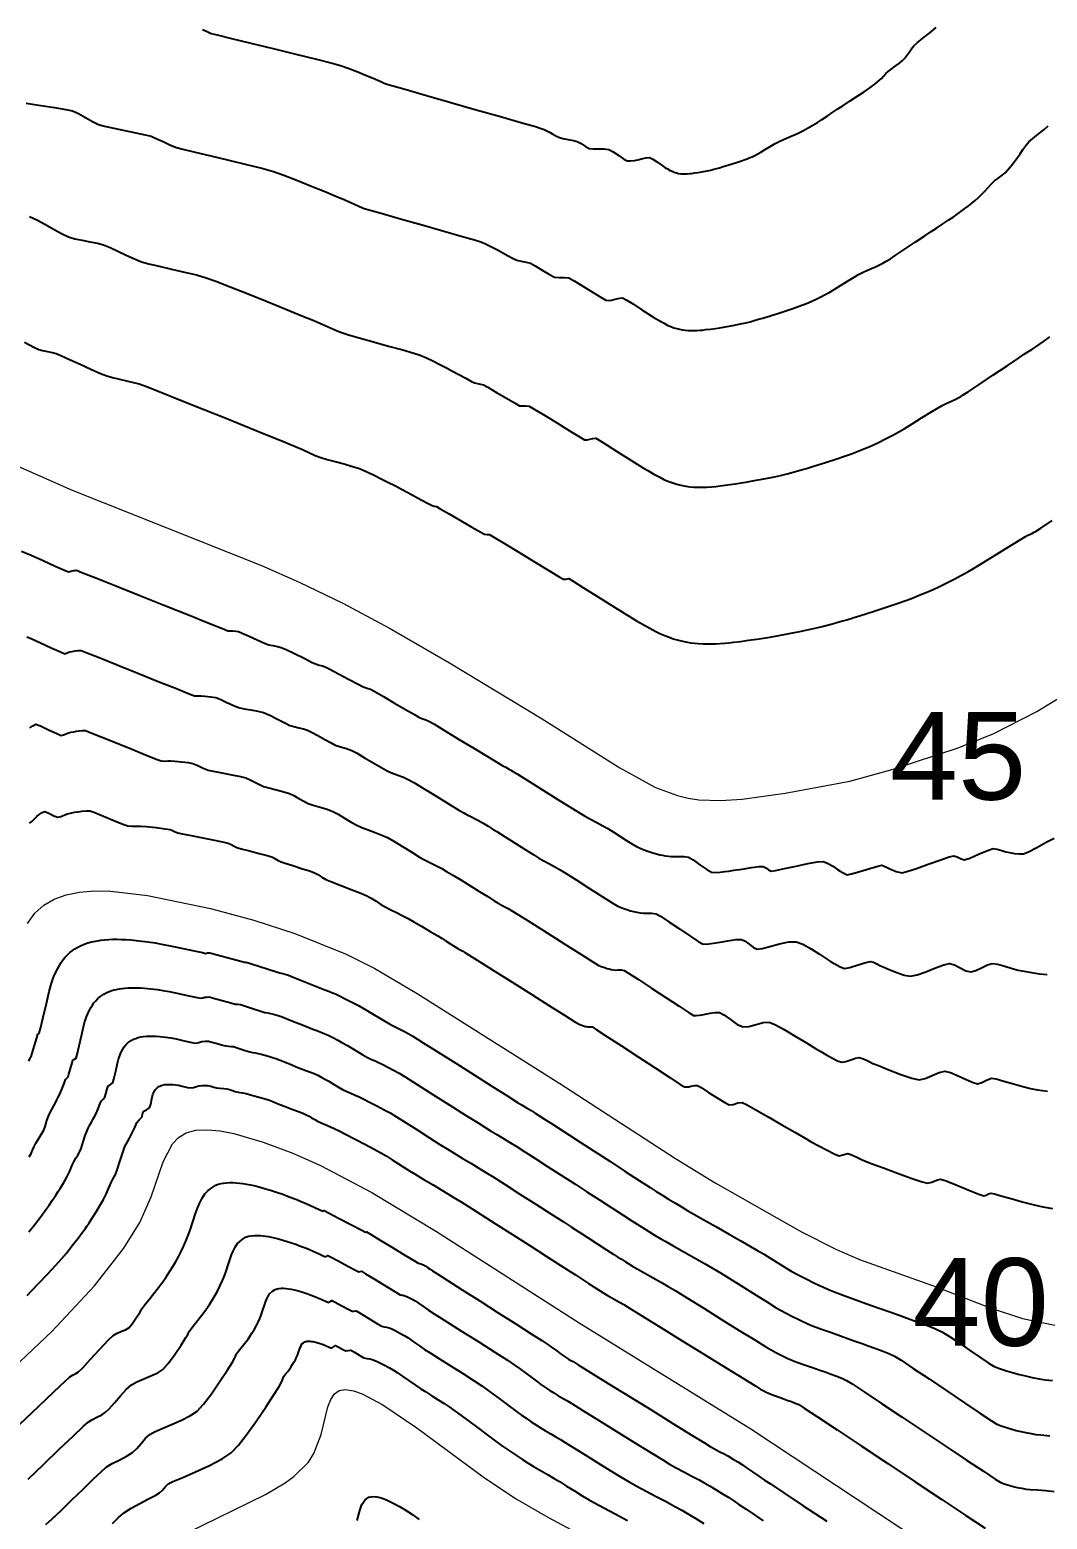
# Model space of a CAD drawing. Extents: x 27 to 849, y 0 to 853.
# Drawn here: x 611.2 to 670.1, y 308.7 to 395 of the extents above; entities that cross this region are included whole.
import ezdxf
from ezdxf.enums import TextEntityAlignment as Align

# ---------------------------------------------------------------- set-up
doc = ezdxf.new("R2010")
doc.units = 0
doc.header["$LTSCALE"] = 2
for name, color, linetype in [('Curva 1 m', 5, 'Continuous'), ('Curva Mestra', 1, 'Continuous'), ('TXT - TEXTO 01', 142, 'Continuous')]:
    doc.layers.add(name, color=color, linetype=linetype)
doc.styles.add('ARIAL', font='arial.ttf')

msp = doc.modelspace()

# ---------------------------------------------------------------- linework, layer by layer
at = {"extrusion": (-0.049704, 0.050571, 0.997483), "elevation": -45.882}
msp.add_lwpolyline([(-371.684, 250.552), (-374.359, -58.63), (-849.748, -54.517), (-847.073, 254.665)], close=True, dxfattribs=at)
at = {"layer": 'Curva 1 m', "linetype": 'Continuous', "lineweight": -3}
for points, elevation in [([(621.181, 395.031), (621.445, 394.905), (621.68, 394.805), (622.035, 394.713), (622.852, 394.512), (623.983, 394.236), (625.28, 393.921), (626.596, 393.599), (627.783, 393.307), (628.693, 393.077), (629.178, 392.944), (629.624, 392.784), (630.175, 392.568), (630.721, 392.343), (631.156, 392.161), (631.371, 392.07), (631.51, 392.008), (631.668, 391.936), (631.808, 391.879), (632.143, 391.781), (632.976, 391.542), (634.164, 391.202), (635.565, 390.802), (637.038, 390.382), (638.441, 389.981), (639.631, 389.64), (640.469, 389.399), (640.81, 389.298), (640.975, 389.225), (641.159, 389.134), (641.319, 389.052), (641.486, 388.959), (641.682, 388.848), (641.86, 388.763), (642.058, 388.715), (642.36, 388.658), (642.67, 388.597), (642.894, 388.538), (643.117, 388.413), (643.364, 388.25), (643.589, 388.136), (643.81, 388.112), (644.123, 388.111), (644.451, 388.105), (644.717, 388.066), (644.981, 387.933), (645.3, 387.723), (645.595, 387.522), (645.788, 387.418), (645.98, 387.412), (646.207, 387.441), (646.406, 387.474), (646.615, 387.525), (646.862, 387.591), (647.072, 387.606), (647.267, 387.514), (647.544, 387.335), (647.81, 387.151), (647.974, 387.039), (648.117, 386.957), (648.28, 386.867), (648.387, 386.811), (648.514, 386.76), (648.64, 386.716), (648.765, 386.689), (648.89, 386.668), (649.014, 386.661), (649.14, 386.659), (649.265, 386.665), (649.39, 386.675), (649.512, 386.69), (649.712, 386.717), (649.89, 386.743), (650.113, 386.783), (650.415, 386.839), (650.64, 386.885), (650.799, 386.926), (650.981, 386.976), (651.14, 387.022), (651.343, 387.083), (651.617, 387.168), (651.86, 387.245), (652.115, 387.327), (652.41, 387.423), (652.612, 387.491), (652.745, 387.542), (652.895, 387.602), (653.025, 387.658), (653.174, 387.73), (653.362, 387.826), (653.526, 387.914), (653.749, 388.052), (654.07, 388.254), (654.36, 388.425), (654.674, 388.574), (655.159, 388.792), (655.645, 389.009), (655.961, 389.156), (656.235, 389.303), (656.544, 389.478), (656.811, 389.638), (657.045, 389.789), (657.366, 390.004), (657.705, 390.233), (657.991, 390.425), (658.279, 390.614), (658.696, 390.887), (659.14, 391.177), (659.51, 391.42), (659.703, 391.548), (659.845, 391.648), (660.005, 391.763), (660.139, 391.865), (660.264, 391.967), (660.404, 392.088), (660.523, 392.197), (660.639, 392.321), (660.773, 392.47), (660.896, 392.595), (661.055, 392.716), (661.308, 392.897), (661.562, 393.08), (661.722, 393.206), (661.843, 393.341), (661.971, 393.505), (662.08, 393.65), (662.183, 393.797), (662.298, 393.967), (662.408, 394.107), (662.583, 394.255), (662.919, 394.523), (663.318, 394.841), (663.682, 395.141)], 49), ([(610.961, 390.764), (611.814, 390.624), (612.616, 390.503), (613.261, 390.402), (613.642, 390.319), (613.999, 390.155), (614.4, 389.926), (614.802, 389.696), (615.158, 389.528), (615.502, 389.432), (616.045, 389.31), (616.686, 389.175), (617.325, 389.042), (617.862, 388.925), (618.198, 388.838), (618.541, 388.7), (618.933, 388.515), (619.324, 388.329), (619.666, 388.188), (620.042, 388.088), (620.748, 387.919), (621.673, 387.702), (622.702, 387.46), (623.723, 387.214), (624.624, 386.984), (625.29, 386.793), (625.897, 386.58), (626.641, 386.295), (627.444, 385.974), (628.228, 385.652), (628.913, 385.366), (629.422, 385.151), (629.676, 385.043), (629.954, 384.92), (630.269, 384.777), (630.549, 384.662), (630.896, 384.558), (631.665, 384.338), (632.717, 384.04), (633.91, 383.702), (635.105, 383.363), (636.162, 383.061), (636.94, 382.836), (637.301, 382.726), (637.541, 382.623), (637.815, 382.491), (638.087, 382.354), (638.319, 382.235), (638.574, 382.097), (638.887, 381.922), (639.186, 381.758), (639.4, 381.657), (639.645, 381.597), (639.932, 381.549), (640.176, 381.488), (640.446, 381.339), (640.865, 381.081), (641.288, 380.826), (641.567, 380.684), (641.833, 380.657), (642.147, 380.66), (642.413, 380.631), (642.705, 380.474), (643.224, 380.155), (643.811, 379.785), (644.308, 379.475), (644.555, 379.336), (644.699, 379.331), (644.869, 379.353), (645.018, 379.378), (645.175, 379.416), (645.36, 379.465), (645.517, 379.477), (645.732, 379.363), (646.144, 379.105), (646.629, 378.791), (647.063, 378.508), (647.321, 378.343), (647.603, 378.182), (647.924, 378.004), (648.148, 377.887), (648.308, 377.819), (648.493, 377.749), (648.653, 377.696), (648.811, 377.659), (648.993, 377.624), (649.153, 377.601), (649.312, 377.588), (649.493, 377.582), (649.653, 377.581), (649.812, 377.588), (649.994, 377.601), (650.153, 377.615), (650.328, 377.636), (650.603, 377.672), (650.903, 377.713), (651.153, 377.75), (651.461, 377.804), (651.902, 377.886), (652.342, 377.97), (652.653, 378.035), (652.902, 378.098), (653.199, 378.179), (653.473, 378.256), (653.653, 378.308), (653.825, 378.36), (654.021, 378.421), (654.193, 378.475), (654.457, 378.56), (654.916, 378.708), (655.389, 378.864), (655.698, 378.969), (655.963, 379.069), (656.264, 379.19), (656.524, 379.302), (656.735, 379.403), (657.008, 379.539), (657.29, 379.685), (657.526, 379.813), (657.77, 379.96), (658.136, 380.189), (658.548, 380.447), (658.926, 380.68), (659.193, 380.836), (659.487, 380.978), (659.844, 381.138), (660.177, 381.284), (660.394, 381.384), (660.6, 381.494), (660.831, 381.626), (661.032, 381.745), (661.308, 381.927), (661.836, 382.279), (662.461, 382.697), (663.031, 383.079), (663.391, 383.32), (663.702, 383.523), (664.072, 383.764), (664.423, 383.993), (664.675, 384.162), (664.881, 384.306), (665.121, 384.477), (665.355, 384.648), (665.548, 384.795), (665.73, 384.944), (665.938, 385.121), (666.143, 385.302), (666.316, 385.461), (666.493, 385.645), (666.704, 385.878), (666.907, 386.101), (667.061, 386.256), (667.256, 386.404), (667.488, 386.563), (667.68, 386.714), (667.828, 386.879), (668.025, 387.122), (668.228, 387.384), (668.396, 387.603), (668.547, 387.816), (668.716, 388.068), (668.89, 388.316), (669.053, 388.516), (669.278, 388.714), (669.596, 388.957), (669.924, 389.214), (670.181, 389.45)], 48), ([(611.149, 384.193), (611.582, 384.003), (612.078, 383.734), (612.585, 383.442), (613.051, 383.182), (613.424, 383.007), (613.782, 382.903), (614.209, 382.813), (614.66, 382.729), (615.089, 382.643), (615.451, 382.547), (615.823, 382.399), (616.278, 382.189), (616.767, 381.955), (617.242, 381.737), (617.653, 381.572), (618.073, 381.453), (618.676, 381.309), (619.388, 381.148), (620.13, 380.977), (620.827, 380.806), (621.402, 380.642), (621.951, 380.445), (622.793, 380.12), (623.821, 379.712), (624.927, 379.267), (626.003, 378.829), (626.943, 378.445), (627.638, 378.159), (627.981, 378.017), (628.284, 377.884), (628.634, 377.724), (628.985, 377.568), (629.291, 377.445), (629.631, 377.341), (630.266, 377.161), (631.08, 376.933), (631.957, 376.689), (632.778, 376.458), (633.429, 376.27), (633.792, 376.154), (634.152, 376), (634.563, 375.802), (634.97, 375.596), (635.319, 375.417), (635.63, 375.253), (636.026, 375.038), (636.429, 374.817), (636.76, 374.639), (636.941, 374.55), (637.104, 374.511), (637.295, 374.478), (637.458, 374.438), (637.711, 374.297), (638.208, 374.004), (638.787, 373.66), (639.286, 373.369), (639.544, 373.232), (639.722, 373.214), (639.931, 373.216), (640.108, 373.197), (640.39, 373.039), (640.987, 372.678), (641.74, 372.215), (642.487, 371.755), (643.068, 371.401), (643.321, 371.254), (643.474, 371.257), (643.63, 371.282), (643.794, 371.325), (643.963, 371.348), (644.17, 371.23), (644.629, 370.943), (645.225, 370.563), (645.842, 370.17), (646.362, 369.838), (646.669, 369.647), (646.972, 369.472), (647.337, 369.267), (647.678, 369.081), (647.908, 368.963), (648.148, 368.861), (648.426, 368.755), (648.666, 368.677), (648.903, 368.62), (649.177, 368.568), (649.416, 368.533), (649.654, 368.515), (649.927, 368.505), (650.166, 368.504), (650.405, 368.514), (650.678, 368.534), (650.916, 368.555), (651.179, 368.586), (651.592, 368.64), (652.042, 368.702), (652.416, 368.758), (652.764, 368.818), (653.264, 368.909), (653.815, 369.013), (654.316, 369.111), (654.666, 369.185), (655.057, 369.284), (655.531, 369.414), (655.948, 369.531), (656.166, 369.594), (656.346, 369.648), (656.526, 369.705), (656.766, 369.782), (657.266, 369.944), (657.872, 370.141), (658.43, 370.325), (658.784, 370.446), (659.073, 370.555), (659.408, 370.686), (659.74, 370.823), (660.023, 370.946), (660.34, 371.097), (660.749, 371.302), (661.172, 371.52), (661.526, 371.712), (661.833, 371.894), (662.303, 372.183), (662.846, 372.52), (663.373, 372.849), (663.797, 373.11), (664.026, 373.246), (664.3, 373.377), (664.614, 373.515), (664.827, 373.612), (664.964, 373.685), (665.118, 373.773), (665.252, 373.853), (665.537, 374.041), (666.168, 374.462), (666.978, 375.003), (667.797, 375.55), (668.458, 375.992), (668.791, 376.214), (668.989, 376.344), (669.22, 376.493), (669.451, 376.644), (669.647, 376.776), (669.902, 376.954), (670.267, 377.214)], 47), ([(610.866, 376.911), (611.4, 376.627), (611.69, 376.486), (611.92, 376.422), (612.195, 376.368), (612.471, 376.315), (612.703, 376.256), (612.978, 376.141), (613.473, 375.917), (614.088, 375.636), (614.721, 375.348), (615.272, 375.104), (615.64, 374.956), (615.974, 374.859), (616.368, 374.766), (616.783, 374.675), (617.178, 374.584), (617.514, 374.491), (617.928, 374.336), (618.764, 374.009), (619.902, 373.557), (621.219, 373.031), (622.596, 372.48), (623.912, 371.951), (625.047, 371.494), (625.878, 371.158), (626.286, 370.991), (626.602, 370.853), (626.966, 370.687), (627.347, 370.514), (627.713, 370.354), (628.032, 370.228), (628.396, 370.115), (628.869, 369.988), (629.386, 369.853), (629.879, 369.715), (630.283, 369.583), (630.659, 369.425), (631.088, 369.223), (631.532, 369.002), (631.955, 368.787), (632.319, 368.6), (632.745, 368.377), (633.297, 368.081), (633.852, 367.781), (634.288, 367.545), (634.481, 367.444), (634.61, 367.416), (634.739, 367.388), (634.959, 367.263), (635.471, 366.966), (636.128, 366.583), (636.786, 366.2), (637.299, 365.904), (637.522, 365.78), (637.663, 365.772), (637.804, 365.763), (638.059, 365.614), (638.676, 365.242), (639.509, 364.736), (640.413, 364.187), (641.241, 363.684), (641.848, 363.316), (642.088, 363.172), (642.165, 363.176), (642.242, 363.186), (642.325, 363.205), (642.409, 363.219), (642.653, 363.067), (643.257, 362.686), (644.058, 362.179), (644.894, 361.651), (645.601, 361.207), (646.017, 360.95), (646.33, 360.769), (646.71, 360.554), (647.1, 360.338), (647.439, 360.155), (647.669, 360.039), (647.9, 359.939), (648.175, 359.83), (648.449, 359.731), (648.68, 359.657), (648.908, 359.6), (649.178, 359.545), (649.448, 359.498), (649.68, 359.466), (649.91, 359.446), (650.179, 359.434), (650.448, 359.427), (650.68, 359.427), (650.911, 359.436), (651.18, 359.452), (651.449, 359.473), (651.68, 359.495), (651.939, 359.525), (652.345, 359.577), (652.823, 359.64), (653.293, 359.706), (653.68, 359.765), (654.049, 359.828), (654.574, 359.923), (655.177, 360.035), (655.781, 360.151), (656.307, 360.255), (656.68, 360.334), (657.091, 360.438), (657.608, 360.578), (658.119, 360.72), (658.513, 360.832), (658.68, 360.88), (658.77, 360.907), (658.86, 360.935), (659.061, 361), (659.553, 361.159), (660.208, 361.371), (660.897, 361.596), (661.494, 361.794), (661.87, 361.923), (662.255, 362.068), (662.701, 362.244), (663.145, 362.425), (663.522, 362.59), (663.846, 362.743), (664.264, 362.95), (664.72, 363.182), (665.159, 363.411), (665.526, 363.611), (665.947, 363.861), (666.6, 364.26), (667.35, 364.723), (668.065, 365.167), (668.613, 365.507), (668.86, 365.657), (669, 365.724), (669.16, 365.795), (669.26, 365.84), (669.367, 365.899), (669.473, 365.96), (669.741, 366.139), (670.406, 366.582)], 46), ([(610.702, 364.805), (611.245, 364.565), (611.948, 364.252), (612.652, 363.939), (613.195, 363.698), (613.417, 363.601), (613.486, 363.625), (613.556, 363.652), (613.632, 363.668), (613.712, 363.682), (613.797, 363.691), (613.884, 363.695), (614.19, 363.574), (614.997, 363.252), (616.163, 362.787), (617.543, 362.236), (618.995, 361.656), (620.375, 361.104), (621.541, 360.639), (622.349, 360.316), (622.656, 360.195), (622.751, 360.192), (622.845, 360.192), (622.944, 360.185), (623.118, 360.169), (623.271, 360.144), (623.476, 360.059), (623.878, 359.88), (624.352, 359.666), (624.773, 359.48), (625.017, 359.38), (625.249, 359.328), (625.517, 359.283), (625.748, 359.229), (626.019, 359.107), (626.508, 358.869), (627.065, 358.595), (627.541, 358.361), (627.784, 358.246), (627.944, 358.2), (628.129, 358.156), (628.287, 358.109), (628.55, 357.974), (629.068, 357.695), (629.672, 357.367), (630.19, 357.088), (630.449, 356.953), (630.599, 356.902), (630.774, 356.852), (630.923, 356.8), (631.161, 356.667), (631.665, 356.376), (632.303, 356.004), (632.943, 355.63), (633.455, 355.333), (633.706, 355.192), (633.894, 355.115), (634.112, 355.033), (634.299, 354.955), (634.58, 354.79), (635.2, 354.416), (636.022, 353.918), (636.909, 353.38), (637.723, 352.885), (638.327, 352.518), (638.583, 352.364), (638.749, 352.28), (638.916, 352.196), (639.053, 352.117), (639.242, 352.005), (639.408, 351.905), (639.691, 351.727), (640.305, 351.338), (641.099, 350.837), (641.917, 350.321), (642.608, 349.888), (643.016, 349.637), (643.313, 349.468), (643.66, 349.279), (644.025, 349.083), (644.372, 348.893), (644.669, 348.725), (644.982, 348.531), (645.364, 348.285), (645.753, 348.032), (646.092, 347.816), (646.321, 347.683), (646.569, 347.575), (646.874, 347.46), (647.155, 347.36), (647.332, 347.302), (647.49, 347.259), (647.672, 347.216), (647.832, 347.184), (647.99, 347.156), (648.172, 347.129), (648.332, 347.11), (648.51, 347.11), (648.79, 347.115), (649.091, 347.109), (649.332, 347.072), (649.61, 346.912), (650.001, 346.632), (650.393, 346.354), (650.671, 346.202), (650.893, 346.182), (651.163, 346.202), (651.437, 346.239), (651.671, 346.27), (651.968, 346.311), (652.452, 346.384), (652.986, 346.464), (653.438, 346.525), (653.671, 346.54), (653.819, 346.46), (653.982, 346.337), (654.13, 346.259), (654.378, 346.296), (654.903, 346.407), (655.573, 346.553), (656.255, 346.697), (656.818, 346.801), (657.13, 346.829), (657.391, 346.728), (657.696, 346.548), (657.968, 346.367), (658.13, 346.26), (658.258, 346.184), (658.405, 346.101), (658.537, 346.056), (658.782, 346.108), (659.271, 346.244), (659.838, 346.408), (660.315, 346.545), (660.537, 346.601), (660.67, 346.551), (660.803, 346.486), (661.009, 346.393), (661.37, 346.247), (661.693, 346.168), (661.987, 346.241), (662.542, 346.424), (663.224, 346.663), (663.901, 346.901), (664.438, 347.084), (664.703, 347.156), (664.903, 347.09), (665.13, 346.973), (665.328, 346.911), (665.629, 347.013), (666.143, 347.24), (666.663, 347.468), (666.981, 347.577), (667.217, 347.54), (667.49, 347.45), (667.731, 347.379), (667.938, 347.338), (668.215, 347.289), (668.503, 347.257), (668.739, 347.263), (669.035, 347.386), (669.523, 347.639), (670.063, 347.933), (670.517, 348.178)], 44), ([(611.006, 359.838), (611.25, 359.738), (611.787, 359.497), (612.421, 359.208), (612.96, 358.965), (613.208, 358.863), (613.346, 358.905), (613.485, 358.963), (613.636, 358.997), (613.797, 359.024), (613.966, 359.046), (614.142, 359.05), (614.446, 358.934), (615.194, 358.637), (616.237, 358.218), (617.429, 357.74), (618.62, 357.26), (619.665, 356.841), (620.414, 356.543), (620.721, 356.425), (620.909, 356.417), (621.1, 356.418), (621.316, 356.403), (621.655, 356.371), (621.95, 356.322), (622.196, 356.224), (622.551, 356.057), (622.934, 355.879), (623.26, 355.749), (623.588, 355.671), (623.986, 355.602), (624.386, 355.531), (624.722, 355.446), (625.082, 355.291), (625.528, 355.066), (625.954, 354.847), (626.249, 354.709), (626.479, 354.64), (626.753, 354.574), (627.026, 354.507), (627.255, 354.435), (627.499, 354.315), (627.866, 354.115), (628.274, 353.888), (628.639, 353.688), (628.876, 353.568), (629.177, 353.466), (629.526, 353.366), (629.826, 353.262), (630.106, 353.11), (630.576, 352.834), (631.115, 352.514), (631.601, 352.228), (631.912, 352.056), (632.184, 351.941), (632.506, 351.82), (632.829, 351.698), (633.099, 351.581), (633.431, 351.391), (634.029, 351.031), (634.755, 350.589), (635.47, 350.151), (636.035, 349.805), (636.312, 349.638), (636.523, 349.529), (636.766, 349.41), (636.977, 349.302), (637.168, 349.194), (637.437, 349.035), (637.723, 348.865), (637.962, 348.72), (638.231, 348.553), (638.707, 348.251), (639.291, 347.882), (639.88, 347.51), (640.373, 347.201), (640.668, 347.019), (640.953, 346.858), (641.288, 346.677), (641.623, 346.496), (641.908, 346.335), (642.252, 346.121), (642.866, 345.731), (643.61, 345.258), (644.342, 344.792), (644.923, 344.426), (645.212, 344.252), (645.473, 344.142), (645.773, 344.032), (645.97, 343.966), (646.157, 343.917), (646.345, 343.877), (646.532, 343.846), (646.72, 343.822), (646.918, 343.823), (647.216, 343.824), (647.47, 343.793), (647.72, 343.647), (648.206, 343.327), (648.81, 342.92), (649.414, 342.513), (649.899, 342.195), (650.149, 342.054), (650.381, 342.041), (650.657, 342.072), (650.899, 342.105), (651.18, 342.153), (651.625, 342.234), (652.081, 342.302), (652.399, 342.307), (652.617, 342.203), (652.858, 342.024), (653.099, 341.846), (653.316, 341.746), (653.597, 341.781), (654.059, 341.903), (654.606, 342.05), (655.141, 342.161), (655.566, 342.173), (655.971, 342.03), (656.453, 341.766), (656.933, 341.459), (657.33, 341.189), (657.566, 341.036), (657.822, 340.884), (658.117, 340.718), (658.381, 340.627), (658.69, 340.683), (659.161, 340.827), (659.617, 340.973), (659.881, 341.036), (660.051, 340.984), (660.244, 340.888), (660.413, 340.805), (660.608, 340.718), (660.965, 340.559), (661.402, 340.381), (661.839, 340.234), (662.193, 340.171), (662.578, 340.247), (663.096, 340.432), (663.648, 340.654), (664.132, 340.838), (664.451, 340.912), (664.741, 340.831), (665.078, 340.662), (665.413, 340.496), (665.701, 340.421), (665.986, 340.497), (666.318, 340.664), (666.651, 340.835), (666.94, 340.921), (667.26, 340.879), (667.664, 340.759), (668.082, 340.621), (668.44, 340.524), (668.765, 340.463), (669.203, 340.387), (669.681, 340.319), (670.124, 340.281)], 43), ([(611.17, 354.56), (611.346, 354.69), (611.531, 354.774), (611.787, 354.676), (612.262, 354.453), (612.738, 354.228), (612.999, 354.124), (613.13, 354.155), (613.281, 354.221), (613.415, 354.275), (613.558, 354.309), (613.73, 354.342), (613.882, 354.366), (614.043, 354.388), (614.235, 354.408), (614.4, 354.405), (614.678, 354.303), (615.303, 354.054), (616.137, 353.717), (617.041, 353.349), (617.876, 353.011), (618.504, 352.76), (618.786, 352.655), (618.965, 352.641), (619.172, 352.645), (619.354, 352.645), (619.583, 352.627), (619.957, 352.593), (620.349, 352.549), (620.63, 352.5), (620.91, 352.389), (621.223, 352.237), (621.503, 352.119), (621.796, 352.051), (622.297, 351.953), (622.871, 351.843), (623.382, 351.741), (623.696, 351.664), (623.935, 351.561), (624.206, 351.421), (624.476, 351.28), (624.714, 351.172), (625.026, 351.081), (625.461, 350.972), (625.899, 350.861), (626.223, 350.761), (626.477, 350.638), (626.764, 350.475), (627.051, 350.31), (627.304, 350.183), (627.602, 350.08), (627.992, 349.966), (628.394, 349.846), (628.728, 349.724), (629.044, 349.557), (629.415, 349.332), (629.79, 349.102), (630.119, 348.92), (630.408, 348.796), (630.78, 348.654), (631.186, 348.503), (631.576, 348.351), (631.899, 348.208), (632.272, 347.999), (632.775, 347.695), (633.306, 347.365), (633.762, 347.08), (634.041, 346.912), (634.27, 346.793), (634.54, 346.66), (634.809, 346.527), (635.039, 346.409), (635.325, 346.245), (635.729, 346.008), (636.157, 345.752), (636.516, 345.536), (636.833, 345.339), (637.257, 345.07), (637.704, 344.787), (638.087, 344.546), (638.32, 344.402), (638.583, 344.255), (638.884, 344.092), (639.146, 343.946), (639.482, 343.736), (640.201, 343.281), (641.148, 342.682), (642.167, 342.037), (643.103, 341.446), (643.8, 341.007), (644.104, 340.82), (644.28, 340.746), (644.484, 340.672), (644.609, 340.63), (644.734, 340.598), (644.859, 340.571), (644.984, 340.55), (645.109, 340.534), (645.234, 340.535), (645.436, 340.536), (645.609, 340.515), (645.864, 340.36), (646.438, 339.986), (647.203, 339.482), (648.033, 338.934), (648.798, 338.43), (649.372, 338.058), (649.627, 337.906), (649.782, 337.897), (649.966, 337.918), (650.127, 337.94), (650.304, 337.974), (650.584, 338.032), (650.885, 338.077), (651.127, 338.075), (651.394, 337.931), (651.768, 337.66), (652.165, 337.386), (652.503, 337.233), (652.842, 337.258), (653.252, 337.374), (653.662, 337.49), (654.003, 337.518), (654.334, 337.382), (654.877, 337.086), (655.524, 336.706), (656.166, 336.317), (656.696, 335.994), (657.003, 335.812), (657.293, 335.647), (657.638, 335.45), (657.97, 335.281), (658.224, 335.198), (658.458, 335.232), (658.739, 335.331), (659.012, 335.431), (659.224, 335.471), (659.481, 335.393), (659.769, 335.249), (660.024, 335.125), (660.346, 334.994), (660.941, 334.755), (661.643, 334.487), (662.283, 334.267), (662.693, 334.174), (663.041, 334.251), (663.446, 334.423), (663.852, 334.595), (664.198, 334.668), (664.524, 334.587), (664.966, 334.404), (665.432, 334.187), (665.832, 334.007), (666.073, 333.932), (666.335, 334.016), (666.634, 334.173), (666.899, 334.265), (667.161, 334.22), (667.613, 334.094), (668.159, 333.932), (668.703, 333.776), (669.149, 333.669), (669.565, 333.6), (670.141, 333.517)], 42), ([(611.165, 349.048), (611.298, 349.134), (611.442, 349.292), (611.574, 349.425), (611.722, 349.537), (611.899, 349.653), (612.056, 349.711), (612.273, 349.631), (612.565, 349.474), (612.79, 349.386), (612.965, 349.426), (613.166, 349.515), (613.344, 349.586), (613.536, 349.631), (613.765, 349.676), (613.967, 349.708), (614.181, 349.738), (614.437, 349.763), (614.658, 349.76), (614.936, 349.662), (615.451, 349.451), (616.047, 349.202), (616.566, 348.988), (616.851, 348.885), (617.089, 348.867), (617.366, 348.872), (617.608, 348.871), (617.941, 348.84), (618.488, 348.782), (619.021, 348.721), (619.309, 348.679), (619.45, 348.623), (619.606, 348.547), (619.746, 348.488), (619.994, 348.433), (620.526, 348.324), (621.2, 348.188), (621.875, 348.051), (622.412, 347.94), (622.67, 347.881), (622.833, 347.808), (623.016, 347.712), (623.179, 347.636), (623.427, 347.564), (623.904, 347.437), (624.458, 347.291), (624.937, 347.162), (625.191, 347.087), (625.365, 346.999), (625.558, 346.888), (625.731, 346.798), (625.967, 346.718), (626.408, 346.58), (626.92, 346.421), (627.372, 346.277), (627.63, 346.186), (627.854, 346.065), (628.103, 345.911), (628.325, 345.784), (628.617, 345.664), (629.158, 345.452), (629.79, 345.206), (630.356, 344.981), (630.699, 344.834), (630.951, 344.693), (631.237, 344.515), (631.522, 344.335), (631.77, 344.186), (632.052, 344.04), (632.414, 343.862), (632.787, 343.678), (633.1, 343.515), (633.415, 343.335), (633.874, 343.066), (634.372, 342.77), (634.806, 342.511), (635.07, 342.351), (635.298, 342.209), (635.571, 342.036), (635.82, 341.879), (635.972, 341.784), (636.103, 341.711), (636.254, 341.629), (636.385, 341.556), (636.639, 341.397), (637.257, 341.007), (638.135, 340.453), (639.169, 339.801), (640.253, 339.116), (641.282, 338.467), (642.152, 337.918), (642.758, 337.537), (642.995, 337.389), (643.136, 337.333), (643.248, 337.294), (643.31, 337.278), (643.373, 337.264), (643.435, 337.254), (643.498, 337.246), (643.61, 337.246), (643.748, 337.236), (643.989, 337.083), (644.598, 336.688), (645.451, 336.132), (646.426, 335.496), (647.402, 334.86), (648.255, 334.304), (648.863, 333.91), (649.105, 333.758), (649.228, 333.76), (649.355, 333.775), (649.479, 333.8), (649.681, 333.837), (649.855, 333.842), (650.075, 333.719), (650.501, 333.446), (650.999, 333.122), (651.439, 332.848), (651.69, 332.72), (651.925, 332.749), (652.203, 332.832), (652.44, 332.863), (652.698, 332.739), (653.24, 332.438), (653.959, 332.026), (654.745, 331.57), (655.493, 331.134), (656.093, 330.785), (656.44, 330.588), (656.857, 330.365), (657.366, 330.098), (657.82, 329.871), (658.068, 329.77), (658.226, 329.801), (658.409, 329.872), (658.568, 329.906), (658.749, 329.846), (659.042, 329.714), (659.364, 329.563), (659.634, 329.445), (659.984, 329.312), (660.64, 329.066), (661.446, 328.769), (662.245, 328.482), (662.88, 328.264), (663.193, 328.177), (663.433, 328.241), (663.707, 328.362), (663.945, 328.424), (664.271, 328.32), (664.879, 328.076), (665.575, 327.786), (666.162, 327.544), (666.445, 327.442), (666.577, 327.484), (666.726, 327.563), (666.859, 327.609), (667.064, 327.563), (667.506, 327.44), (668.097, 327.271), (668.746, 327.089), (669.363, 326.926), (669.859, 326.814), (670.429, 326.725)], 41), ([(611.115, 335.246), (611.189, 335.428), (611.225, 335.466), (611.261, 335.504), (611.32, 335.712), (611.448, 336.163), (611.575, 336.614), (611.635, 336.822), (611.68, 336.848), (611.725, 336.875), (611.791, 337.149), (611.947, 337.801), (612.136, 338.593), (612.302, 339.284), (612.39, 339.635), (612.456, 339.836), (612.538, 340.062), (612.614, 340.252), (612.696, 340.433), (612.795, 340.636), (612.887, 340.805), (612.988, 340.961), (613.11, 341.134), (613.223, 341.276), (613.346, 341.403), (613.495, 341.541), (613.632, 341.653), (613.779, 341.752), (613.955, 341.856), (614.114, 341.938), (614.284, 342.009), (614.487, 342.082), (614.668, 342.139), (614.859, 342.184), (615.088, 342.229), (615.291, 342.261), (615.503, 342.283), (615.758, 342.302), (615.982, 342.312), (616.215, 342.314), (616.494, 342.309), (616.738, 342.299), (617.026, 342.273), (617.496, 342.225), (618.012, 342.165), (618.44, 342.106), (618.812, 342.036), (619.395, 341.917), (620.066, 341.776), (620.701, 341.641), (621.174, 341.54), (621.363, 341.5), (621.419, 341.514), (621.475, 341.529), (621.54, 341.533), (621.607, 341.535), (621.82, 341.478), (622.316, 341.342), (622.908, 341.18), (623.405, 341.044), (623.619, 340.986), (623.693, 340.98), (623.767, 340.973), (623.969, 340.908), (624.437, 340.758), (624.993, 340.578), (625.462, 340.427), (625.665, 340.361), (625.745, 340.346), (625.825, 340.331), (625.969, 340.292), (626.164, 340.232), (626.437, 340.125), (627.012, 339.895), (627.689, 339.623), (628.265, 339.392), (628.538, 339.282), (628.71, 339.218), (628.88, 339.152), (629.077, 339.057), (629.448, 338.873), (629.868, 338.66), (630.211, 338.48), (630.541, 338.29), (631.03, 338.001), (631.551, 337.69), (631.977, 337.436), (632.18, 337.316), (632.341, 337.245), (632.502, 337.174), (632.659, 337.095), (632.893, 336.973), (633.098, 336.861), (633.359, 336.698), (633.972, 336.313), (634.837, 335.768), (635.853, 335.127), (636.921, 334.452), (637.941, 333.809), (638.812, 333.259), (639.434, 332.866), (639.708, 332.694), (639.946, 332.55), (640.219, 332.386), (640.457, 332.242), (640.663, 332.112), (640.998, 331.899), (641.396, 331.645), (641.789, 331.393), (642.111, 331.186), (642.448, 330.968), (643.066, 330.566), (643.872, 330.042), (644.773, 329.455), (645.676, 328.868), (646.489, 328.34), (647.117, 327.933), (647.468, 327.708), (647.798, 327.502), (648.182, 327.265), (648.584, 327.019), (648.97, 326.785), (649.303, 326.586), (649.652, 326.385), (650.219, 326.063), (650.916, 325.669), (651.66, 325.248), (652.363, 324.85), (652.939, 324.522), (653.303, 324.311), (653.675, 324.084), (654.112, 323.81), (654.563, 323.526), (654.973, 323.27), (655.291, 323.082), (655.684, 322.873), (656.159, 322.633), (656.606, 322.413), (656.919, 322.263), (657.163, 322.152), (657.449, 322.026), (657.736, 321.904), (657.985, 321.802), (658.302, 321.687), (658.887, 321.479), (659.621, 321.22), (660.387, 320.949), (661.068, 320.708), (661.544, 320.534), (662.001, 320.368), (662.531, 320.175), (663.084, 319.968), (663.606, 319.757), (664.044, 319.553), (664.457, 319.306), (665.01, 318.938), (665.623, 318.516), (666.215, 318.105), (666.704, 317.774), (667.01, 317.588), (667.348, 317.45), (667.753, 317.314), (668.163, 317.193), (668.51, 317.097), (668.854, 317.015), (669.257, 316.93), (669.662, 316.853), (670.01, 316.793), (670.434, 316.742)], 39), ([(611.143, 329.714), (611.251, 329.902), (611.339, 330.09), (611.431, 330.308), (611.518, 330.496), (611.653, 330.717), (611.837, 331.006), (611.982, 331.262), (612.077, 331.517), (612.17, 331.815), (612.26, 332.072), (612.396, 332.35), (612.566, 332.67), (612.68, 332.883), (612.749, 333.015), (612.827, 333.165), (612.893, 333.299), (613.004, 333.572), (613.161, 333.967), (613.251, 334.185), (613.323, 334.261), (613.394, 334.337), (613.442, 334.5), (613.533, 334.832), (613.625, 335.164), (613.675, 335.325), (613.765, 335.378), (613.855, 335.432), (613.91, 335.645), (614.028, 336.136), (614.167, 336.727), (614.289, 337.241), (614.353, 337.502), (614.403, 337.653), (614.465, 337.822), (614.521, 337.965), (614.583, 338.1), (614.657, 338.253), (614.726, 338.379), (614.802, 338.496), (614.893, 338.626), (614.978, 338.733), (615.125, 338.881), (615.285, 339.016), (615.461, 339.13), (615.646, 339.23), (615.774, 339.283), (615.926, 339.338), (616.062, 339.38), (616.205, 339.414), (616.377, 339.447), (616.529, 339.472), (616.688, 339.488), (616.879, 339.502), (617.047, 339.51), (617.222, 339.511), (617.431, 339.508), (617.615, 339.5), (617.83, 339.481), (618.183, 339.444), (618.57, 339.4), (618.891, 339.356), (619.244, 339.287), (619.796, 339.172), (620.391, 339.045), (620.872, 338.942), (621.083, 338.901), (621.195, 338.928), (621.308, 338.959), (621.435, 338.969), (621.571, 338.971), (621.82, 338.906), (622.32, 338.768), (622.823, 338.628), (623.08, 338.56), (623.228, 338.547), (623.375, 338.533), (623.615, 338.458), (624.082, 338.306), (624.552, 338.153), (624.799, 338.074), (624.958, 338.044), (625.118, 338.014), (625.291, 337.968), (625.56, 337.891), (625.797, 337.816), (626.033, 337.726), (626.448, 337.56), (626.923, 337.368), (627.34, 337.199), (627.577, 337.104), (627.796, 337.022), (628.046, 336.93), (628.262, 336.843), (628.456, 336.751), (628.73, 336.615), (629.019, 336.467), (629.259, 336.34), (629.577, 336.155), (630.034, 335.882), (630.473, 335.619), (630.737, 335.467), (630.94, 335.373), (631.175, 335.273), (631.379, 335.182), (631.593, 335.075), (631.922, 334.905), (632.278, 334.717), (632.572, 334.555), (632.924, 334.339), (633.621, 333.9), (634.529, 333.327), (635.509, 332.707), (636.427, 332.125), (637.146, 331.671), (637.529, 331.43), (637.875, 331.22), (638.278, 330.978), (638.682, 330.736), (639.027, 330.526), (639.348, 330.323), (639.865, 329.995), (640.5, 329.59), (641.175, 329.159), (641.813, 328.751), (642.336, 328.415), (642.816, 328.104), (643.453, 327.69), (644.172, 327.223), (644.897, 326.751), (645.552, 326.325), (646.063, 325.993), (646.354, 325.806), (646.67, 325.609), (647.04, 325.381), (647.41, 325.156), (647.73, 324.965), (648.026, 324.795), (648.497, 324.53), (649.072, 324.206), (649.683, 323.861), (650.259, 323.533), (650.73, 323.259), (651.183, 322.984), (651.808, 322.597), (652.527, 322.15), (653.256, 321.694), (653.916, 321.283), (654.426, 320.967), (654.705, 320.8), (655, 320.643), (655.356, 320.463), (655.691, 320.298), (655.926, 320.186), (656.179, 320.071), (656.469, 319.946), (656.726, 319.84), (657.038, 319.727), (657.614, 319.523), (658.3, 319.281), (658.945, 319.052), (659.395, 318.889), (659.737, 318.764), (660.135, 318.62), (660.55, 318.464), (660.941, 318.306), (661.27, 318.153), (661.649, 317.919), (662.357, 317.454), (663.281, 316.838), (664.308, 316.147), (665.327, 315.462), (666.224, 314.86), (666.887, 314.421), (667.203, 314.224), (667.456, 314.12), (667.76, 314.018), (668.067, 313.927), (668.328, 313.855), (668.586, 313.794), (668.888, 313.73), (669.191, 313.672), (669.453, 313.627), (669.752, 313.596), (670.275, 313.551)], 38), ([(611.11, 325.358), (611.364, 325.668), (611.656, 326.042), (611.93, 326.402), (612.128, 326.669), (612.291, 326.903), (612.477, 327.18), (612.657, 327.453), (612.799, 327.673), (612.931, 327.88), (613.085, 328.124), (613.233, 328.366), (613.349, 328.57), (613.49, 328.872), (613.639, 329.218), (613.748, 329.461), (613.846, 329.624), (613.964, 329.807), (614.058, 329.971), (614.142, 330.201), (614.268, 330.577), (614.392, 330.954), (614.474, 331.186), (614.559, 331.361), (614.663, 331.556), (614.754, 331.727), (614.854, 331.918), (614.976, 332.152), (615.073, 332.351), (615.157, 332.558), (615.247, 332.793), (615.312, 332.941), (615.421, 333.055), (615.527, 333.17), (615.582, 333.357), (615.654, 333.646), (615.714, 333.828), (615.85, 333.909), (615.984, 333.989), (616.051, 334.218), (616.157, 334.67), (616.26, 335.127), (616.317, 335.369), (616.371, 335.528), (616.429, 335.677), (616.495, 335.82), (616.565, 335.954), (616.647, 336.076), (616.733, 336.19), (616.832, 336.287), (616.937, 336.378), (617.055, 336.453), (617.179, 336.521), (617.313, 336.574), (617.456, 336.621), (617.606, 336.654), (617.767, 336.682), (617.935, 336.698), (618.113, 336.708), (618.299, 336.708), (618.491, 336.701), (618.706, 336.681), (619.043, 336.644), (619.342, 336.605), (619.652, 336.542), (620.123, 336.439), (620.569, 336.343), (620.803, 336.301), (620.971, 336.341), (621.14, 336.388), (621.333, 336.407), (621.535, 336.407), (621.719, 336.363), (622.033, 336.274), (622.349, 336.183), (622.541, 336.133), (622.681, 336.118), (622.843, 336.109), (622.983, 336.093), (623.253, 336.01), (623.656, 335.875), (623.932, 335.787), (624.084, 335.756), (624.259, 335.726), (624.411, 335.697), (624.585, 335.651), (624.867, 335.572), (625.176, 335.481), (625.43, 335.4), (625.689, 335.302), (626.021, 335.168), (626.354, 335.031), (626.617, 334.925), (626.867, 334.83), (627.164, 334.72), (627.445, 334.614), (627.643, 334.534), (627.858, 334.433), (628.099, 334.31), (628.308, 334.199), (628.501, 334.086), (628.773, 333.92), (629.059, 333.748), (629.293, 333.617), (629.513, 333.513), (629.774, 333.401), (630.034, 333.29), (630.256, 333.189), (630.495, 333.071), (630.861, 332.883), (631.287, 332.662), (631.705, 332.439), (632.046, 332.25), (632.411, 332.028), (632.978, 331.672), (633.65, 331.245), (634.333, 330.81), (634.932, 330.43), (635.351, 330.166), (635.756, 329.92), (636.228, 329.637), (636.721, 329.341), (637.193, 329.057), (637.597, 328.81), (638.022, 328.543), (638.716, 328.101), (639.575, 327.554), (640.494, 326.967), (641.368, 326.408), (642.092, 325.945), (642.561, 325.644), (642.991, 325.365), (643.519, 325.022), (644.078, 324.659), (644.596, 324.321), (645.007, 324.054), (645.239, 323.904), (645.45, 323.773), (645.697, 323.621), (645.944, 323.471), (646.157, 323.343), (646.409, 323.199), (646.816, 322.97), (647.296, 322.7), (647.77, 322.431), (648.157, 322.206), (648.556, 321.963), (649.281, 321.515), (650.219, 320.933), (651.256, 320.289), (652.279, 319.654), (653.172, 319.1), (653.824, 318.697), (654.119, 318.518), (654.393, 318.373), (654.707, 318.217), (654.933, 318.108), (655.102, 318.032), (655.295, 317.948), (655.466, 317.878), (655.674, 317.802), (656.058, 317.666), (656.516, 317.505), (656.946, 317.352), (657.246, 317.244), (657.538, 317.137), (657.878, 317.013), (658.214, 316.881), (658.496, 316.753), (658.817, 316.551), (659.524, 316.086), (660.522, 315.425), (661.711, 314.634), (662.994, 313.779), (664.273, 312.926), (665.45, 312.141), (666.428, 311.491), (667.109, 311.042), (667.395, 310.859), (667.629, 310.767), (667.905, 310.68), (668.145, 310.613), (668.383, 310.558), (668.655, 310.503), (668.895, 310.461), (669.135, 310.442), (669.549, 310.417), (670.046, 310.379), (670.532, 310.32)], 37), ([(611.03, 321.677), (611.275, 321.944), (611.705, 322.394), (612.211, 322.922), (612.685, 323.423), (613.02, 323.792), (613.3, 324.133), (613.636, 324.563), (613.969, 324.997), (614.237, 325.351), (614.377, 325.54), (614.487, 325.698), (614.608, 325.881), (614.713, 326.042), (614.841, 326.243), (615.051, 326.576), (615.276, 326.941), (615.446, 327.238), (615.593, 327.544), (615.761, 327.923), (615.904, 328.256), (615.979, 328.425), (616.057, 328.553), (616.134, 328.681), (616.229, 328.952), (616.412, 329.489), (616.594, 330.028), (616.689, 330.301), (616.757, 330.437), (616.829, 330.571), (616.947, 330.8), (617.136, 331.169), (617.254, 331.402), (617.31, 331.553), (617.373, 331.698), (617.516, 331.846), (617.66, 332.002), (617.703, 332.171), (617.753, 332.332), (617.93, 332.433), (618.114, 332.546), (618.183, 332.757), (618.248, 333.067), (618.28, 333.236), (618.308, 333.314), (618.336, 333.39), (618.37, 333.461), (618.404, 333.529), (618.446, 333.589), (618.488, 333.646), (618.539, 333.694), (618.59, 333.741), (618.65, 333.777), (618.711, 333.812), (618.779, 333.838), (618.849, 333.862), (618.926, 333.878), (619.005, 333.893), (619.09, 333.9), (619.178, 333.905), (619.271, 333.905), (619.367, 333.902), (619.465, 333.893), (619.639, 333.874), (619.792, 333.854), (620.005, 333.806), (620.306, 333.736), (620.523, 333.702), (620.666, 333.73), (620.828, 333.781), (620.972, 333.818), (621.132, 333.836), (621.328, 333.848), (621.498, 333.844), (621.659, 333.807), (621.841, 333.749), (622.001, 333.706), (622.186, 333.687), (622.411, 333.673), (622.591, 333.653), (622.743, 333.609), (622.914, 333.548), (623.066, 333.5), (623.251, 333.463), (623.492, 333.421), (623.704, 333.379), (623.964, 333.308), (624.386, 333.188), (624.806, 333.064), (625.062, 332.984), (625.252, 332.912), (625.467, 332.824), (625.656, 332.747), (625.924, 332.645), (626.366, 332.478), (626.795, 332.315), (627.025, 332.226), (627.192, 332.144), (627.357, 332.058), (627.494, 331.977), (627.681, 331.863), (627.85, 331.767), (628.06, 331.671), (628.416, 331.517), (628.81, 331.345), (629.134, 331.197), (629.468, 331.029), (629.989, 330.761), (630.582, 330.451), (631.131, 330.159), (631.52, 329.945), (631.822, 329.763), (632.169, 329.544), (632.529, 329.313), (632.874, 329.091), (633.172, 328.903), (633.493, 328.708), (633.97, 328.422), (634.539, 328.08), (635.137, 327.721), (635.701, 327.38), (636.168, 327.094), (636.591, 326.827), (637.281, 326.389), (638.156, 325.832), (639.135, 325.207), (640.139, 324.566), (641.087, 323.96), (641.897, 323.441), (642.491, 323.061), (642.786, 322.872), (643.129, 322.65), (643.544, 322.38), (643.915, 322.138), (644.125, 322.003), (644.27, 321.912), (644.437, 321.81), (644.584, 321.722), (644.755, 321.625), (645.031, 321.469), (645.334, 321.298), (645.584, 321.154), (645.922, 320.946), (646.681, 320.477), (647.738, 319.822), (648.972, 319.058), (650.261, 318.259), (651.484, 317.502), (652.518, 316.862), (653.242, 316.414), (653.533, 316.235), (653.672, 316.162), (653.831, 316.083), (653.94, 316.031), (654.073, 315.972), (654.207, 315.916), (654.428, 315.836), (654.805, 315.703), (655.097, 315.598), (655.298, 315.525), (655.527, 315.439), (655.722, 315.353), (656.031, 315.153), (656.806, 314.642), (657.941, 313.89), (659.334, 312.967), (660.88, 311.94), (662.477, 310.88), (664.02, 309.855), (665.406, 308.935), (666.532, 308.189)], 36), ([(610.593, 314.212), (611.671, 315.238), (612.586, 316.106), (613.23, 316.715), (613.496, 316.961), (613.657, 317.054), (613.848, 317.15), (614.006, 317.245), (614.239, 317.486), (614.698, 317.985), (615.238, 318.574), (615.719, 319.088), (615.997, 319.36), (616.202, 319.474), (616.459, 319.581), (616.713, 319.691), (616.911, 319.81), (617.108, 320.04), (617.347, 320.379), (617.549, 320.688), (617.635, 320.825), (617.667, 320.909), (617.809, 321.093), (618.145, 321.526), (618.546, 322.042), (618.882, 322.475), (619.024, 322.658), (619.065, 322.723), (619.158, 322.868), (619.373, 323.208), (619.617, 323.603), (619.799, 323.919), (619.932, 324.188), (620.078, 324.506), (620.217, 324.828), (620.331, 325.106), (620.458, 325.463), (620.62, 325.951), (620.777, 326.422), (620.887, 326.726), (621.01, 327.006), (621.163, 327.318), (621.312, 327.558), (621.516, 327.755), (621.773, 327.955), (621.959, 328.077), (622.096, 328.127), (622.261, 328.166), (622.407, 328.193), (622.567, 328.208), (622.762, 328.217), (622.934, 328.218), (623.114, 328.207), (623.332, 328.187), (623.524, 328.164), (623.721, 328.132), (623.956, 328.088), (624.161, 328.044), (624.394, 327.982), (624.77, 327.876), (625.181, 327.755), (625.52, 327.649), (625.836, 327.537), (626.209, 327.397), (626.579, 327.252), (626.889, 327.127), (627.235, 326.978), (627.659, 326.789), (628.02, 326.627), (628.173, 326.558), (628.229, 326.598), (628.478, 326.468), (629.069, 326.158), (629.775, 325.787), (630.366, 325.476), (630.615, 325.346), (630.689, 325.358), (630.912, 325.223), (631.466, 324.889), (632.186, 324.454), (632.906, 324.018), (633.461, 323.683), (633.684, 323.549), (633.774, 323.534), (633.825, 323.517), (633.878, 323.498), (633.981, 323.444), (634.115, 323.371), (634.216, 323.303), (634.371, 323.196), (634.509, 323.102), (634.757, 322.944), (635.363, 322.558), (636.226, 322.009), (637.244, 321.36), (638.316, 320.677), (639.342, 320.024), (640.22, 319.463), (640.849, 319.061), (641.127, 318.881), (641.398, 318.685), (641.7, 318.46), (641.897, 318.314), (642.016, 318.232), (642.153, 318.141), (642.272, 318.064), (642.391, 317.993), (642.527, 317.915), (642.647, 317.846), (642.937, 317.666), (643.659, 317.219), (644.693, 316.578), (645.915, 315.821), (647.204, 315.022), (648.439, 314.258), (649.497, 313.603), (650.257, 313.135), (650.597, 312.927), (650.837, 312.795), (651.122, 312.645), (651.399, 312.499), (651.617, 312.379), (651.888, 312.219), (652.193, 312.03), (652.458, 311.861), (652.702, 311.696), (653.051, 311.456), (653.422, 311.199), (653.735, 310.985), (654.08, 310.756), (654.862, 310.238), (655.984, 309.496), (657.351, 308.592)], 34), ([(611.074, 311.035), (611.983, 311.907), (612.886, 312.772), (613.681, 313.532), (614.268, 314.088), (614.549, 314.341), (614.779, 314.48), (615.062, 314.622), (615.343, 314.766), (615.57, 314.909), (615.777, 315.116), (616.077, 315.457), (616.422, 315.854), (616.766, 316.226), (617.063, 316.495), (617.379, 316.678), (617.776, 316.851), (618.197, 317.023), (618.587, 317.201), (618.89, 317.395), (619.194, 317.735), (619.57, 318.25), (619.939, 318.798), (620.222, 319.237), (620.339, 319.424), (620.371, 319.509), (620.403, 319.593), (620.566, 319.806), (620.912, 320.252), (621.258, 320.696), (621.42, 320.904), (621.463, 320.969), (621.504, 321.035), (621.577, 321.149), (621.738, 321.403), (621.919, 321.697), (622.054, 321.932), (622.191, 322.211), (622.335, 322.535), (622.454, 322.822), (622.549, 323.09), (622.67, 323.456), (622.788, 323.809), (622.87, 324.037), (622.962, 324.247), (623.077, 324.481), (623.189, 324.661), (623.342, 324.809), (623.535, 324.959), (623.674, 325.05), (623.839, 325.104), (624.01, 325.137), (624.203, 325.152), (624.405, 325.156), (624.541, 325.148), (624.704, 325.133), (624.848, 325.116), (624.996, 325.092), (625.172, 325.059), (625.326, 325.025), (625.501, 324.979), (625.782, 324.9), (626.091, 324.809), (626.345, 324.729), (626.582, 324.645), (626.862, 324.54), (627.14, 324.432), (627.372, 324.338), (627.63, 324.226), (627.946, 324.084), (628.215, 323.962), (628.335, 323.911), (628.391, 323.951), (628.447, 323.992), (628.637, 323.895), (629.078, 323.662), (629.603, 323.384), (630.046, 323.151), (630.237, 323.052), (630.311, 323.064), (630.384, 323.076), (630.622, 322.935), (631.175, 322.6), (631.834, 322.2), (632.389, 321.864), (632.631, 321.719), (632.72, 321.704), (632.811, 321.691), (632.911, 321.657), (633.018, 321.617), (633.129, 321.561), (633.323, 321.459), (633.493, 321.364), (633.704, 321.222), (634.009, 321.012), (634.281, 320.827), (634.6, 320.622), (635.284, 320.188), (636.191, 319.612), (637.181, 318.983), (638.114, 318.39), (638.848, 317.919), (639.244, 317.66), (639.546, 317.445), (639.91, 317.177), (640.277, 316.903), (640.588, 316.671), (640.783, 316.528), (641.021, 316.364), (641.295, 316.18), (641.533, 316.027), (641.771, 315.886), (642.044, 315.729), (642.283, 315.59), (642.575, 315.41), (643.224, 315.007), (644.116, 314.452), (645.138, 313.817), (646.177, 313.173), (647.117, 312.591), (647.844, 312.144), (648.246, 311.902), (648.62, 311.694), (649.064, 311.458), (649.526, 311.216), (649.951, 310.991), (650.287, 310.805), (650.595, 310.624), (650.949, 310.41), (651.317, 310.182), (651.668, 309.962), (651.968, 309.769), (652.263, 309.572), (652.674, 309.29), (653.154, 308.958), (653.655, 308.612)], 33), ([(612.102, 308.406), (612.469, 308.727), (612.998, 309.226), (613.619, 309.827), (614.26, 310.453), (614.852, 311.028), (615.322, 311.476), (615.602, 311.72), (615.956, 311.936), (616.395, 312.161), (616.82, 312.379), (617.134, 312.572), (617.373, 312.805), (617.63, 313.104), (617.887, 313.402), (618.129, 313.63), (618.396, 313.773), (618.842, 313.967), (619.389, 314.198), (619.96, 314.453), (620.479, 314.719), (620.87, 314.98), (621.238, 315.38), (621.695, 315.985), (622.172, 316.674), (622.601, 317.325), (622.914, 317.815), (623.043, 318.023), (623.091, 318.15), (623.139, 318.277), (623.253, 318.43), (623.479, 318.72), (623.705, 319.007), (623.817, 319.151), (623.881, 319.248), (623.943, 319.347), (624.03, 319.484), (624.184, 319.73), (624.31, 319.944), (624.4, 320.131), (624.497, 320.347), (624.576, 320.538), (624.665, 320.795), (624.774, 321.123), (624.853, 321.348), (624.915, 321.488), (624.991, 321.644), (625.066, 321.764), (625.239, 321.918), (625.39, 322.023), (625.5, 322.057), (625.614, 322.081), (625.74, 322.091), (625.877, 322.094), (626.019, 322.084), (626.172, 322.067), (626.327, 322.041), (626.491, 322.007), (626.664, 321.96), (626.933, 321.883), (627.17, 321.81), (627.389, 321.731), (627.64, 321.635), (627.855, 321.549), (628.091, 321.443), (628.355, 321.321), (628.497, 321.264), (628.581, 321.325), (628.665, 321.385), (628.859, 321.289), (629.259, 321.075), (629.66, 320.859), (629.858, 320.759), (629.969, 320.777), (630.08, 320.794), (630.322, 320.653), (630.822, 320.347), (631.325, 320.039), (631.577, 319.89), (631.711, 319.867), (631.847, 319.847), (631.994, 319.8), (632.158, 319.737), (632.337, 319.647), (632.622, 319.497), (632.87, 319.356), (633.088, 319.213), (633.411, 318.991), (633.759, 318.75), (634.052, 318.551), (634.364, 318.352), (634.911, 318.007), (635.59, 317.579), (636.294, 317.133), (636.919, 316.732), (637.361, 316.44), (637.814, 316.118), (638.36, 315.715), (638.91, 315.304), (639.376, 314.956), (639.669, 314.741), (639.928, 314.562), (640.232, 314.357), (640.536, 314.155), (640.795, 313.99), (641.053, 313.835), (641.356, 313.661), (641.66, 313.487), (641.92, 313.335), (642.192, 313.167), (642.698, 312.85), (643.357, 312.438), (644.087, 311.982), (644.808, 311.535), (645.438, 311.148), (645.895, 310.876), (646.353, 310.621), (646.893, 310.331), (647.47, 310.028), (648.038, 309.73), (648.549, 309.458), (648.957, 309.231), (649.335, 309.01), (649.768, 308.749), (650.226, 308.468)], 32), ([(615.968, 308.473), (616.33, 308.825), (616.655, 309.1), (617.044, 309.347), (617.545, 309.624), (618.057, 309.89), (618.475, 310.108), (618.697, 310.236), (618.859, 310.4), (619.031, 310.603), (619.195, 310.765), (619.463, 310.89), (620.032, 311.13), (620.779, 311.452), (621.58, 311.821), (622.311, 312.203), (622.85, 312.565), (623.261, 313), (623.767, 313.653), (624.313, 314.421), (624.841, 315.204), (625.293, 315.9), (625.615, 316.407), (625.747, 316.622), (625.81, 316.792), (625.875, 316.961), (625.974, 317.097), (626.117, 317.276), (626.214, 317.398), (626.299, 317.527), (626.382, 317.658), (626.474, 317.804), (626.565, 317.957), (626.635, 318.104), (626.698, 318.254), (626.744, 318.385), (626.8, 318.554), (626.837, 318.659), (626.888, 318.768), (626.943, 318.867), (627.029, 318.94), (627.105, 318.997), (627.161, 319.013), (627.217, 319.026), (627.282, 319.03), (627.349, 319.032), (627.421, 319.026), (627.496, 319.019), (627.575, 319.005), (627.656, 318.989), (627.8, 318.949), (627.995, 318.89), (628.167, 318.827), (628.337, 318.76), (628.511, 318.673), (628.658, 318.617), (628.771, 318.698), (628.883, 318.778), (629.046, 318.701), (629.307, 318.552), (629.48, 318.465), (629.628, 318.49), (629.775, 318.513), (629.979, 318.397), (630.305, 318.19), (630.524, 318.061), (630.702, 318.029), (630.884, 318.004), (631.009, 317.965), (631.164, 317.91), (631.298, 317.856), (631.457, 317.778), (631.721, 317.641), (632.011, 317.484), (632.248, 317.349), (632.465, 317.207), (632.786, 316.988), (633.156, 316.731), (633.52, 316.48), (633.823, 316.275), (634.117, 316.087), (634.465, 315.868), (634.831, 315.639), (635.181, 315.416), (635.478, 315.22), (635.828, 314.969), (636.38, 314.563), (637.03, 314.08), (637.678, 313.599), (638.221, 313.198), (638.555, 312.954), (638.901, 312.716), (639.306, 312.442), (639.712, 312.174), (640.056, 311.953), (640.4, 311.747), (640.805, 311.514), (641.21, 311.282), (641.556, 311.08), (641.864, 310.89), (642.272, 310.634), (642.726, 310.349), (643.168, 310.075), (643.544, 309.85), (643.892, 309.658), (644.43, 309.371), (645.09, 309.022), (645.807, 308.643)], 31), ([(630.148, 308.632), (630.239, 309.014), (630.29, 309.22), (630.352, 309.399), (630.418, 309.559), (630.499, 309.699), (630.586, 309.82), (630.693, 309.908), (630.81, 309.981), (630.952, 310.013), (631.106, 310.028), (631.277, 310.009), (631.465, 309.971), (631.591, 309.933), (631.746, 309.878), (631.88, 309.824), (632.039, 309.746), (632.303, 309.608), (632.593, 309.452), (632.83, 309.317), (633.048, 309.176), (633.371, 308.959), (633.742, 308.705)], 29)]:
    msp.add_lwpolyline(points, dxfattribs=dict(at, elevation=elevation))
at = {"layer": 'Curva Mestra', "lineweight": 0}
for points, elevation in [([(609.956, 369.965), (613.626, 368.34), (624.591, 363.965), (626.774, 363.011), (629.319, 361.783), (632.021, 360.338), (635.499, 358.328), (640.854, 355.09), (645.364, 352.254), (647.43, 351.115), (648.693, 350.637), (649.318, 350.49), (649.943, 350.398), (651.193, 350.35), (652.443, 350.434), (654.943, 350.772), (658.693, 351.484), (661.193, 352.166), (664.956, 353.4), (667.021, 354.233), (669.526, 355.51), (673.693, 358.068)], 45), ([(611.048, 343.23), (611.468, 343.819), (611.979, 344.291), (612.581, 344.647), (613.274, 344.898), (614.053, 345.051), (614.916, 345.114), (615.862, 345.098), (617.989, 344.857), (621.643, 344.099), (624.159, 343.413), (626.532, 342.648), (629.499, 341.46), (631.162, 340.621), (633.624, 339.166), (641.886, 333.958), (648.583, 329.61), (650.877, 328.207), (655.877, 325.364), (657.912, 324.341), (659.244, 323.765), (663.693, 322.18), (666.818, 320.953), (668.693, 320.339), (670.568, 319.959)], 40), ([(585.685, 295.065), (603.693, 311.296), (612.443, 319.582), (614.931, 322.226), (616.627, 324.411), (617.544, 325.906), (618.209, 327.39), (618.903, 329.415), (619.435, 330.454), (619.793, 330.835), (620.243, 331.103), (620.804, 331.248), (621.462, 331.28), (622.199, 331.213), (622.997, 331.062), (624.695, 330.568), (626.406, 329.917), (628.011, 329.205), (630.994, 327.639), (634.738, 325.378), (643.01, 320.101), (652.948, 313.953), (667.78, 304.129)], 35), ([(620.261, 307.899), (624.83, 310.15), (625.974, 310.819), (626.481, 311.187), (627.32, 312.028), (627.635, 312.515), (628.052, 313.613), (628.451, 315.221), (628.611, 315.645), (628.82, 315.97), (629.101, 316.172), (629.47, 316.231), (629.92, 316.16), (630.438, 315.976), (631.625, 315.342), (633.595, 314), (637.441, 311.168), (639.318, 309.916), (641.193, 308.824), (646.297, 306.084)], 30)]:
    msp.add_lwpolyline(points, dxfattribs=dict(at, elevation=elevation)).dxf.unprotected_set("ltscale", 0)

# ---------------------------------------------------------------- texts
at = {"layer": 'TXT - TEXTO 01', "style": 'ARIAL'}
for s, p in [('45', (664.956, 348.88, 45)), ('40', (666.269, 317.236, 27.5))]:
    msp.add_text(s, height=5.08, dxfattribs=at).set_placement(p, align=Align.BOTTOM_CENTER)

doc.saveas('drawing.dxf')
